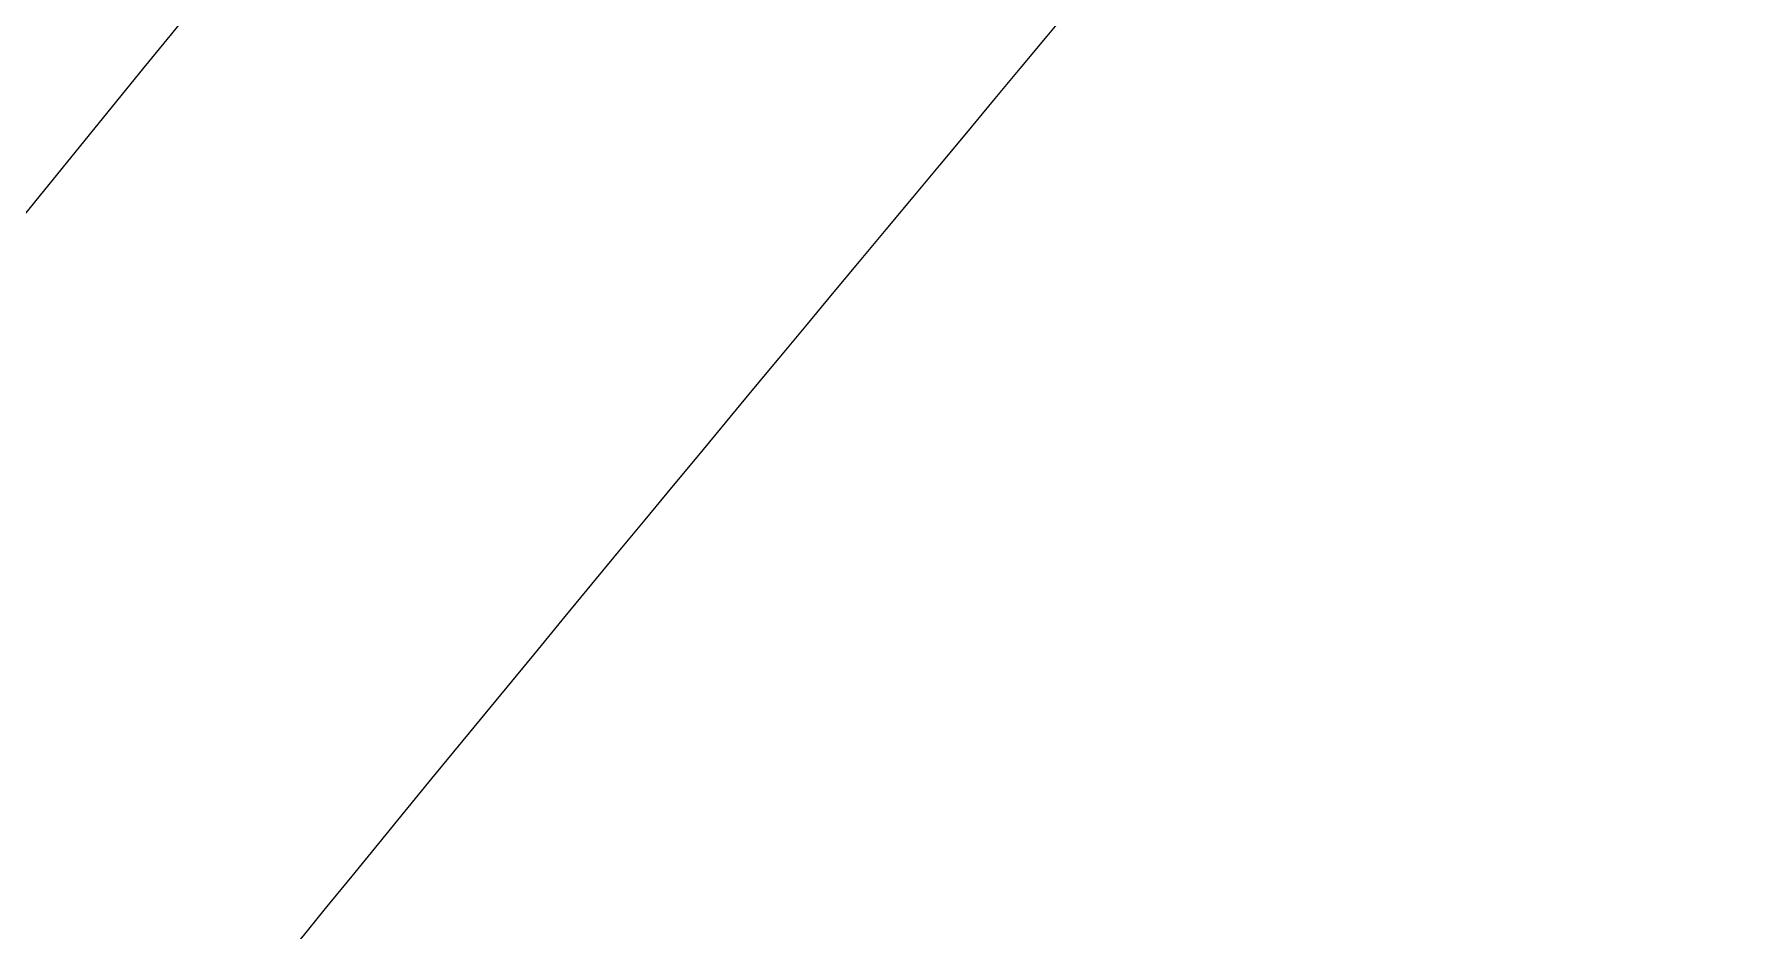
# Model space of a CAD drawing. Extents: x -864 to 2539, y -2536 to -44.
# Drawn here: x 669.06 to 682.89, y -940.48 to -933.21 of the extents above; entities that cross this region are included whole.
import ezdxf

# ---------------------------------------------------------------- set-up
doc = ezdxf.new("R2010")
doc.units = 0
doc.header["$MEASUREMENT"] = 0
doc.layers.add('Layer 1', color=7, linetype='Continuous', lineweight=0)

msp = doc.modelspace()

# ---------------------------------------------------------------- linework, layer by layer
at = {"layer": 'Layer 1'}
for points, knots in [([(978.18, -956.615), (976.98, -952.275), (974.89, -948.625), (971.93, -945.715), (967.19, -941.065), (957.91, -935.055), (943.57, -927.325), (930.41, -920.235), (918.06, -912.845), (906.82, -905.335), (940.44, -868.065), (957.48, -817.305), (957.48, -754.405), (957.48, -712.345), (949.68, -675.185), (934.29, -643.955), (918.86, -612.635), (895.81, -588.145), (865.77, -571.145), (835.78, -554.185), (799.42, -545.585), (757.68, -545.585), (726.93, -545.585), (699.07, -550.465), (674.87, -560.085), (650.63, -569.725), (629.77, -583.845), (612.87, -602.035), (595.97, -620.205), (582.9, -642.535), (574, -668.405), (565.13, -694.195), (560.63, -722.955), (560.63, -753.855), (560.63, -784.205), (564.94, -812.675), (573.45, -838.475), (581.98, -864.345), (594.86, -886.995), (611.75, -905.795), (628.65, -924.635), (649.84, -939.265), (674.73, -949.265), (699.57, -959.255), (728.03, -964.325), (759.33, -964.325), (797.42, -964.325), (830.12, -957.625), (856.54, -944.415), (870.34, -954.305), (883.24, -963.105), (894.9, -970.575), (906.85, -978.245), (917.43, -984.175), (926.34, -988.225), (935.41, -992.335), (943.28, -994.415), (949.73, -994.415), (957.88, -994.415), (964.91, -991.305), (970.64, -985.145), (970.68, -985.105), (970.72, -985.055), (970.76, -985.015), (976.47, -978.825), (979.37, -972.475), (979.37, -966.155), (979.37, -962.675), (978.97, -959.495), (978.18, -956.615)], [0, 0, 0, 0, 1, 1, 1, 2, 2, 2, 3, 3, 3, 4, 4, 4, 5, 5, 5, 6, 6, 6, 7, 7, 7, 8, 8, 8, 9, 9, 9, 10, 10, 10, 11, 11, 11, 12, 12, 12, 13, 13, 13, 14, 14, 14, 15, 15, 15, 16, 16, 16, 17, 17, 17, 18, 18, 18, 19, 19, 19, 20, 20, 20, 21, 21, 21, 22, 22, 22, 23, 23, 23, 23]), ([(655.286, -932.608), (668.504, -924.614), (681.418, -915.532), (691.878, -904.687), (684.095, -917.427), (673.589, -928.523), (664.497, -940.341), (660.903, -938.592), (657.395, -936.741), (653.983, -934.778), (654.419, -934.056), (654.854, -933.333), (655.286, -932.608)], [0, 0, 0, 0, 1, 1, 1, 2, 2, 2, 3, 3, 3, 4, 4, 4, 4]), ([(696.028, -908.399), (693.232, -922.419), (687.465, -935.355), (679.094, -946.665), (678.134, -946.298), (677.169, -945.937), (676.22, -945.555), (673.944, -944.64), (671.711, -943.673), (669.499, -942.68), (678.566, -931.34), (688.42, -920.714), (696.028, -908.399)], [0, 0, 0, 0, 1, 1, 1, 2, 2, 2, 3, 3, 3, 4, 4, 4, 4])]:
    msp.add_open_spline(points, degree=3, knots=knots, dxfattribs=at)

doc.saveas('drawing.dxf')
